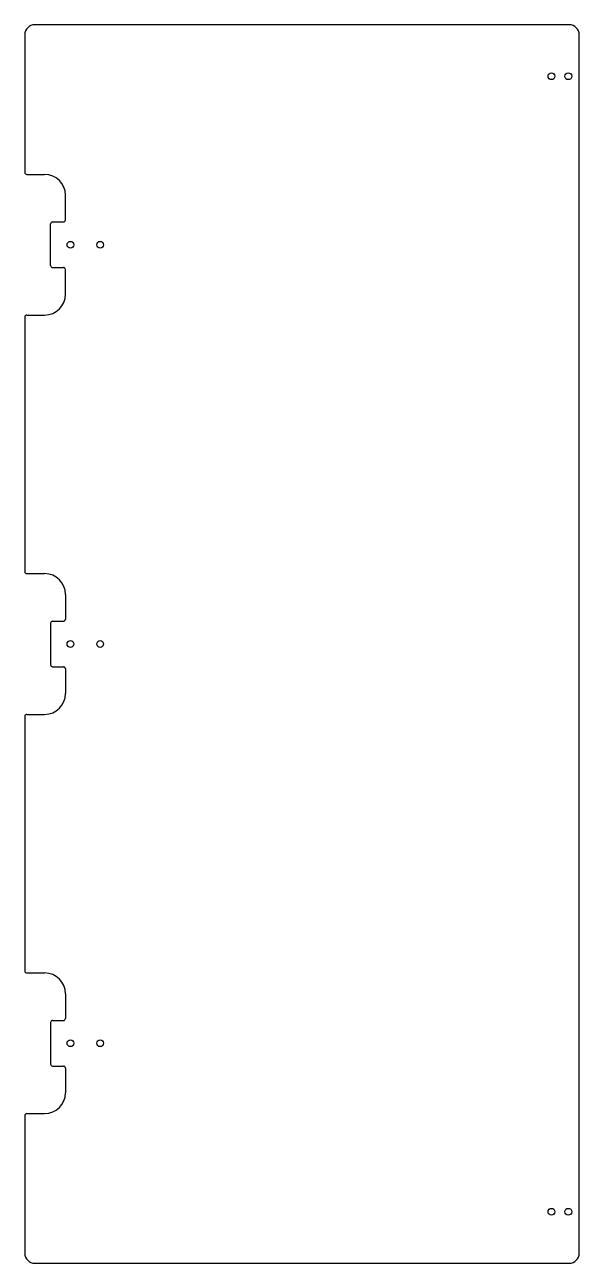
# Model space of a CAD drawing. Header units: millimetres. Extents: x -140 to 140, y -312 to 313.
import ezdxf

# ---------------------------------------------------------------- set-up
doc = ezdxf.new("R2010")
doc.units = ezdxf.units.MM

msp = doc.modelspace()

# ---------------------------------------------------------------- linework, layer by layer
at = {"color": 7, "linetype": 'Continuous', "lineweight": 25}
for p, q in [((134.75, 312.5), (-134.75, 312.5)), ((-139.75, 307.5), (-139.75, 238)), ((139.75, -307.5), (139.75, 307.5)), ((-138.75, 237), (-129.75, 237)), ((-119.25, 214), (-119.25, 226.5)), ((-125.75, 213), (-120.25, 213)), ((-126.75, 191), (-126.75, 212)), ((-125.75, 190), (-120.25, 190)), ((-119.25, 176.5), (-119.25, 189)), ((-139.75, 165), (-139.75, 36.5)), ((-138.75, 166), (-129.75, 166)), ((-138.75, 35.5), (-129.75, 35.5)), ((-119.25, 25), (-119.25, 12.5)), ((-126.75, 10.5), (-126.75, -10.5)), ((-125.75, 11.5), (-120.25, 11.5)), ((-125.75, -11.5), (-120.25, -11.5)), ((-119.25, -12.5), (-119.25, -25)), ((-139.75, -36.5), (-139.75, -165)), ((-138.75, -35.5), (-129.75, -35.5)), ((-138.75, -166), (-129.75, -166)), ((-119.25, -176.5), (-119.25, -189)), ((-126.75, -191), (-126.75, -212)), ((-125.75, -190), (-120.25, -190)), ((-125.75, -213), (-120.25, -213)), ((-119.25, -214), (-119.25, -226.5)), ((-138.75, -237), (-129.75, -237)), ((-139.75, -238), (-139.75, -307.5)), ((-134.75, -312.5), (134.75, -312.5))]:
    msp.add_line(p, q, dxfattribs=at)
for centre in [(125.75, 286.5), (134.25, 286.5), (-116.75, 201.5), (-101.75, 201.5), (-116.75, 0), (-101.75, 0), (-116.75, -201.5), (-101.75, -201.5), (125.75, -286.5), (134.25, -286.5)]:
    msp.add_circle(centre, 1.7, dxfattribs=at)
for centre, radius, start, end in [((-134.75, 307.5), 5, 90, 180), ((134.75, 307.5), 5, 0, 90), ((-138.75, 238), 1, 180, 270), ((-129.75, 226.5), 10.5, 0, 90), ((-125.75, 212), 1, 90, 180), ((-120.25, 214), 1, 270, 0), ((-125.75, 191), 1, 180, 270), ((-120.25, 189), 1, 360, 90), ((-129.75, 176.5), 10.5, 270, 0), ((-138.75, 165), 1, 90, 180), ((-138.75, 36.5), 1, 180, 270), ((-129.75, 25), 10.5, 0, 90), ((-120.25, 12.5), 1, 270, 0), ((-125.75, 10.5), 1, 90, 180), ((-125.75, -10.5), 1, 180, 270), ((-120.25, -12.5), 1, 0, 90), ((-129.75, -25), 10.5, 270, 0), ((-138.75, -36.5), 1, 90, 180), ((-138.75, -165), 1, 180, 270), ((-129.75, -176.5), 10.5, 0, 90), ((-125.75, -191), 1, 90, 180), ((-120.25, -189), 1, 270, 0), ((-125.75, -212), 1, 180, 270), ((-120.25, -214), 1, 360, 90), ((-129.75, -226.5), 10.5, 270, 0), ((-138.75, -238), 1, 90, 180), ((-134.75, -307.5), 5, 180, 270), ((134.75, -307.5), 5, 270, 0)]:
    msp.add_arc(centre, radius, start, end, dxfattribs=at)

doc.saveas('drawing.dxf')
